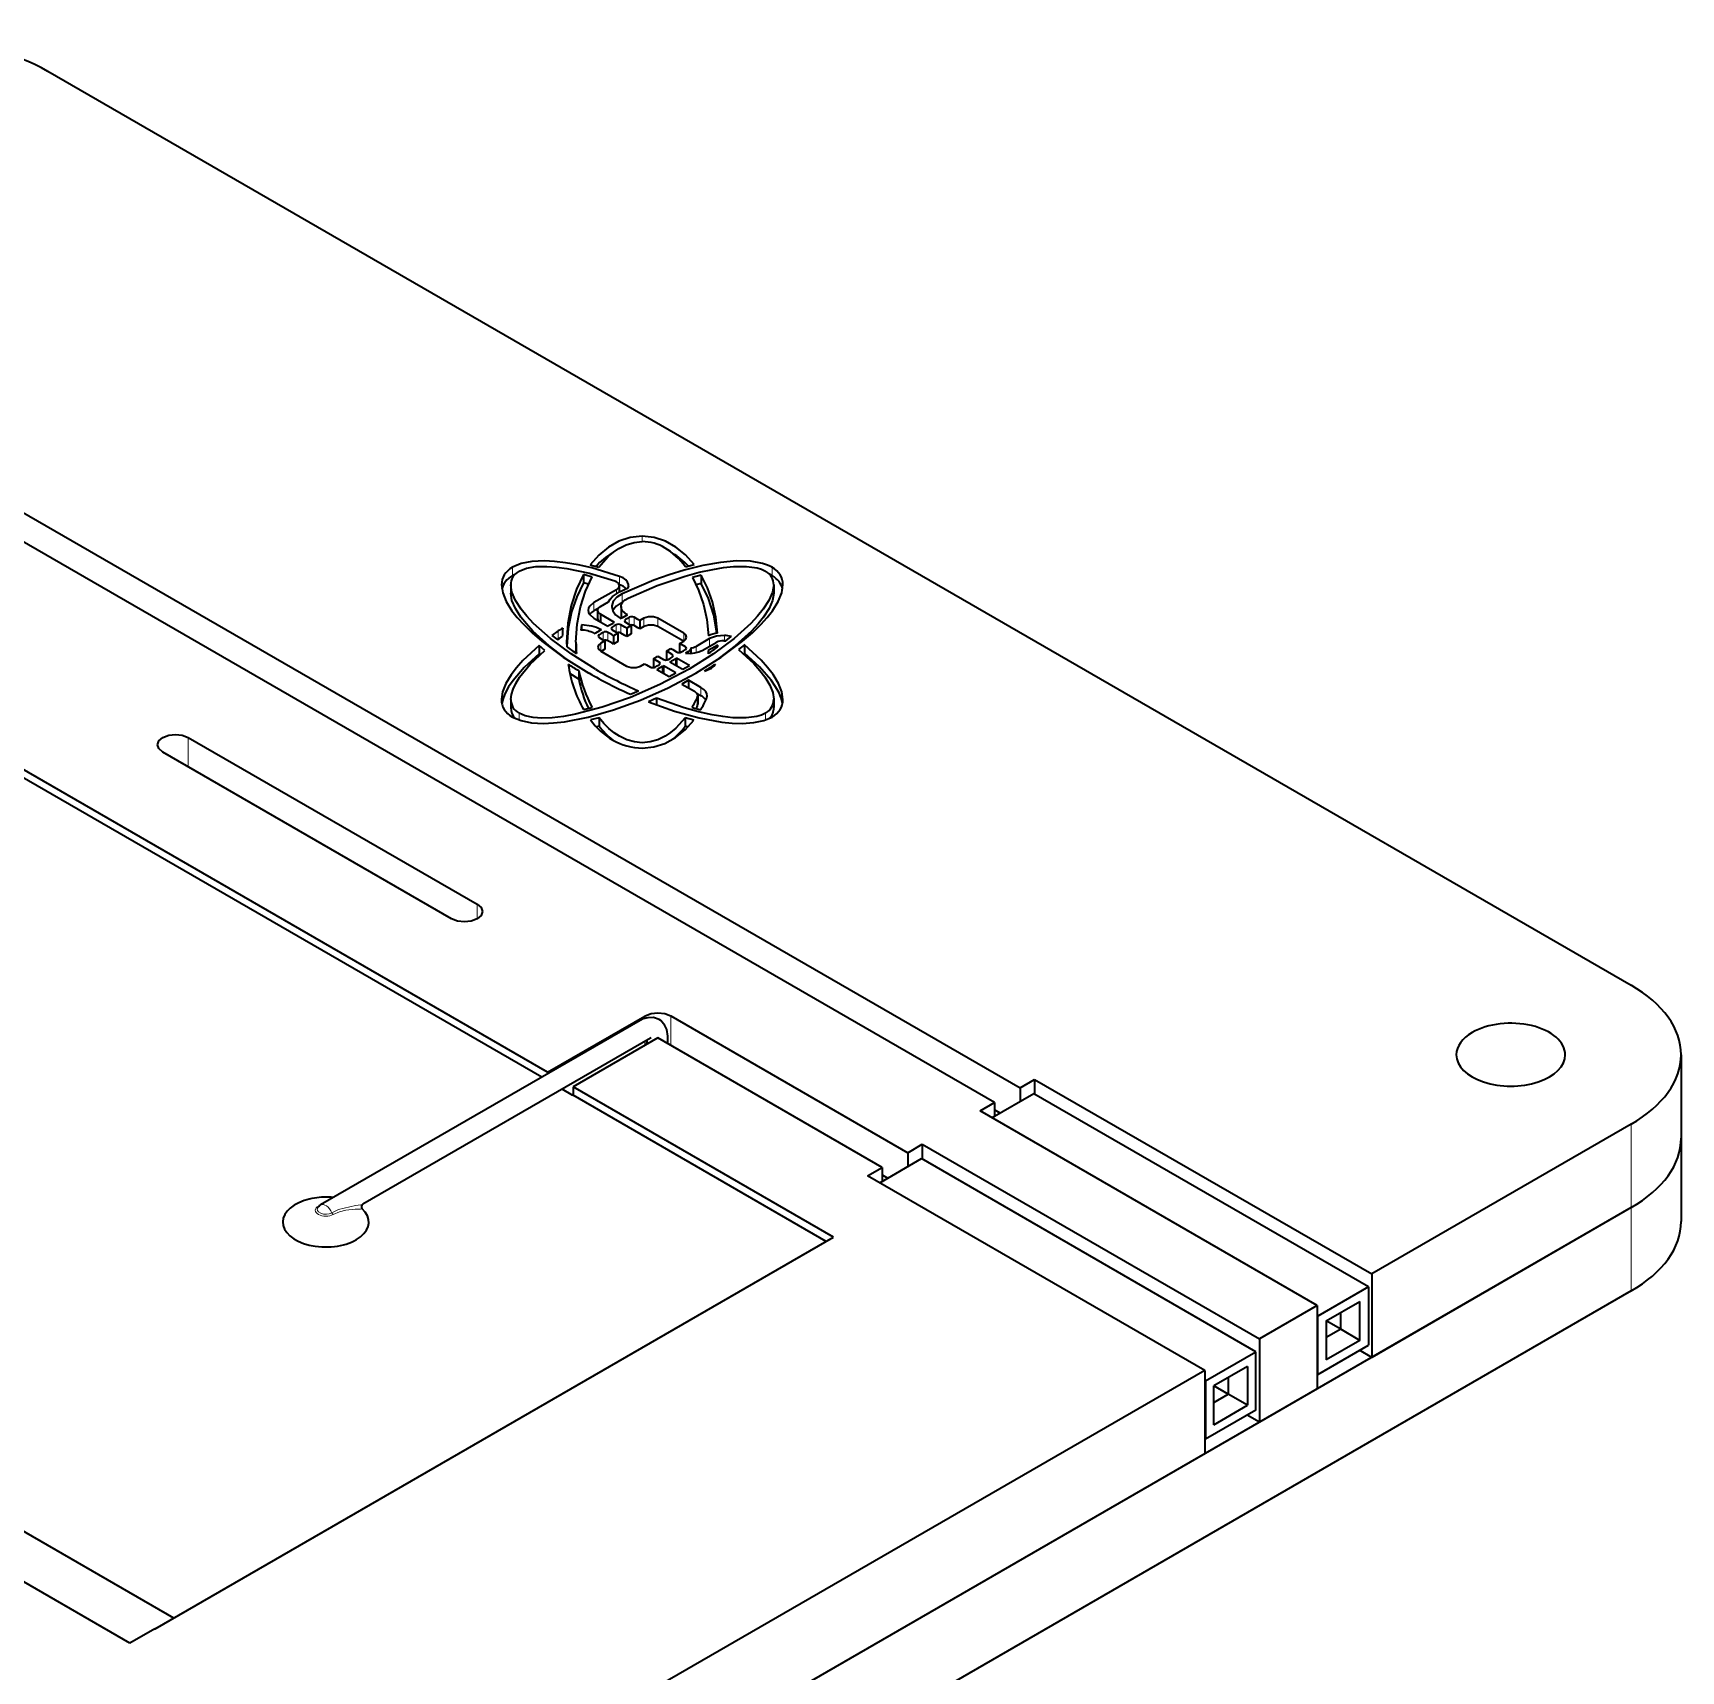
# Model space of a CAD drawing. Extents: x 490 to 886, y 288 to 581.
# Drawn here: x 718.16 to 766.56, y 532.86 to 580.98 of the extents above; entities that cross this region are included whole.
import ezdxf

# ---------------------------------------------------------------- set-up
doc = ezdxf.new("R2010")
doc.units = 0

msp = doc.modelspace()

# ---------------------------------------------------------------- linework, layer by layer
at = {"color": 7, "lineweight": 35}
for p, q in [((718.598, 579.85), (765.098, 553.003)), ((717.534, 567.089), (747.15, 549.99)), ((733.275, 550.447), (705.775, 566.324)), ((746.402, 549.558), (716.785, 566.657)), ((733.105, 550.3), (705.775, 566.079)), ((722.298, 534.415), (686.614, 555.017)), ((721.005, 533.674), (685.109, 554.399)), ((765.098, 546.471), (725.231, 523.454)), ((721.747, 534.097), (741.67, 545.6)), ((765.098, 544.022), (725.231, 521.005)), ((752.573, 541.69), (725.231, 525.904)), ((752.573, 539.24), (725.231, 523.454))]:
    msp.add_line(p, q, dxfattribs=at)
at = {"color": 7, "lineweight": 13, "ltscale": 0.003967}
msp.add_line((736.053, 566.193), (736.053, 566.034), dxfattribs=at)
at = {"color": 7, "lineweight": 35, "ltscale": 0.006558}
for p, q in [((734.523, 565.353), (734.777, 565.288)), ((737.327, 565.292), (737.581, 565.358))]:
    msp.add_line(p, q, dxfattribs=at)
at = {"color": 7, "lineweight": 13, "ltscale": 0.006123}
for p, q in [((732.243, 565.282), (732.243, 565.037)), ((735.386, 565.014), (735.386, 564.769)), ((739.865, 565.282), (739.865, 565.037)), ((735.465, 564.501), (735.465, 564.256)), ((734.635, 564.246), (734.635, 564.001)), ((733.589, 563.417), (733.589, 563.172)), ((735.429, 563.59), (735.429, 563.346)), ((735.815, 563.813), (735.815, 563.568)), ((736.105, 563.785), (736.105, 563.54)), ((737.779, 561.752), (737.779, 561.507)), ((737.671, 561.457), (737.671, 561.212))]:
    msp.add_line(p, q, dxfattribs=at)
at = {"color": 7, "lineweight": 35, "ltscale": 0.001982}
msp.add_line((732.313, 565.073), (732.243, 565.037), dxfattribs=at)
at = {"color": 7, "lineweight": 35, "ltscale": 0.006123}
for p, q in [((734.33, 565.065), (734.33, 564.82)), ((737.786, 565.049), (737.786, 564.804)), ((732.193, 564.763), (732.193, 564.518)), ((734.744, 564.017), (734.744, 563.772)), ((735.432, 564.126), (735.432, 563.881)), ((735.599, 563.493), (735.599, 563.248)), ((735.985, 563.715), (735.985, 563.471)), ((733.022, 562.981), (733.022, 562.736)), ((734.108, 563.081), (734.108, 562.836)), ((734.955, 563.121), (734.955, 562.876)), ((735.341, 563.344), (735.341, 563.099)), ((737.152, 563.041), (737.152, 562.797)), ((739.053, 563.007), (739.053, 562.762)), ((736.766, 562.819), (736.766, 562.574)), ((734.19, 562.241), (734.19, 561.996)), ((737.682, 561.504), (737.682, 561.259)), ((739.915, 561.403), (739.915, 561.158)), ((734.784, 560.862), (734.784, 560.617))]:
    msp.add_line(p, q, dxfattribs=at)
at = {"color": 7, "lineweight": 35, "ltscale": 0.00665}
msp.add_line((737.786, 565.049), (737.528, 564.983), dxfattribs=at)
at = {"color": 7, "lineweight": 35, "ltscale": 0.001986}
msp.add_line((739.865, 565.037), (739.794, 565.074), dxfattribs=at)
at = {"color": 7, "lineweight": 35, "ltscale": 0.00375}
msp.add_line((734.475, 564.783), (734.33, 564.82), dxfattribs=at)
at = {"color": 7, "lineweight": 35, "ltscale": 0.019004}
msp.add_line((735.295, 564.623), (734.635, 564.246), dxfattribs=at)
at = {"color": 7, "lineweight": 13, "ltscale": 0.002762}
msp.add_line((735.295, 564.623), (735.295, 564.512), dxfattribs=at)
at = {"color": 7, "lineweight": 35, "ltscale": 0.000325713}
msp.add_line((735.386, 564.769), (735.373, 564.773), dxfattribs=at)
at = {"color": 7, "lineweight": 35, "ltscale": 0.000507882}
msp.add_line((735.377, 564.759), (735.38, 564.739), dxfattribs=at)
at = {"color": 7, "lineweight": 35, "ltscale": 0.004532}
msp.add_line((735.38, 564.739), (735.38, 564.558), dxfattribs=at)
at = {"color": 7, "lineweight": 35, "ltscale": 0.007152}
msp.add_line((735.383, 564.559), (735.644, 564.677), dxfattribs=at)
at = {"color": 7, "lineweight": 35, "ltscale": 0.000949554}
msp.add_line((735.654, 564.74), (735.65, 564.778), dxfattribs=at)
at = {"color": 7, "lineweight": 13, "ltscale": 0.0019}
msp.add_line((735.65, 564.778), (735.65, 564.702), dxfattribs=at)
at = {"color": 7, "lineweight": 35, "ltscale": 0.003779}
msp.add_line((737.786, 564.804), (737.639, 564.768), dxfattribs=at)
at = {"color": 7, "lineweight": 35, "ltscale": 0.006125}
for p, q in [((739.914, 564.763), (739.914, 564.518)), ((735.727, 563.567), (735.727, 563.322)), ((735.213, 563.27), (735.213, 563.025)), ((736.38, 562.596), (736.38, 562.351)), ((732.195, 561.401), (732.195, 561.156)), ((737.319, 560.858), (737.319, 560.613)), ((734.023, 550.015), (734.023, 549.77))]:
    msp.add_line(p, q, dxfattribs=at)
at = {"color": 7, "lineweight": 35, "ltscale": 0.003639}
msp.add_line((734.761, 564.073), (734.635, 564.001), dxfattribs=at)
at = {"color": 7, "lineweight": 35, "ltscale": 0.011932}
for p, q in [((735.24, 563.663), (734.827, 563.902)), ((734.633, 563.789), (735.046, 563.551))]:
    msp.add_line(p, q, dxfattribs=at)
at = {"color": 7, "lineweight": 35, "ltscale": 0.005612}
for p, q in [((734.827, 563.902), (734.827, 563.677)), ((736.675, 562.389), (736.675, 562.164)), ((737.416, 561.961), (737.416, 561.737))]:
    msp.add_line(p, q, dxfattribs=at)
at = {"color": 7, "lineweight": 35, "ltscale": 0.006676}
msp.add_line((734.828, 564.133), (735.06, 564.266), dxfattribs=at)
at = {"color": 7, "lineweight": 35, "ltscale": 0.000610969}
msp.add_line((735.158, 564.151), (735.157, 564.126), dxfattribs=at)
at = {"color": 7, "lineweight": 13, "ltscale": 0.001218}
msp.add_line((735.158, 564.151), (735.158, 564.102), dxfattribs=at)
at = {"color": 7, "lineweight": 35, "ltscale": 0.000418492}
msp.add_line((735.432, 564.126), (735.433, 564.143), dxfattribs=at)
at = {"color": 7, "lineweight": 35, "ltscale": 0.000567932}
msp.add_line((735.486, 564.266), (735.465, 564.256), dxfattribs=at)
at = {"color": 7, "lineweight": 35, "ltscale": 0.000604319}
msp.add_line((735.618, 563.883), (735.597, 563.896), dxfattribs=at)
at = {"color": 7, "lineweight": 13, "ltscale": 0.000523376}
msp.add_line((735.597, 563.896), (735.597, 563.875), dxfattribs=at)
at = {"color": 7, "lineweight": 35, "ltscale": 0.005772}
msp.add_line((733.589, 563.417), (733.402, 563.281), dxfattribs=at)
at = {"color": 7, "lineweight": 35, "ltscale": 0.003983}
msp.add_line((734.269, 563.594), (734.253, 563.436), dxfattribs=at)
at = {"color": 7, "lineweight": 35, "ltscale": 0.00397}
msp.add_line((734.269, 563.594), (734.269, 563.435), dxfattribs=at)
at = {"color": 7, "lineweight": 35, "ltscale": 0.003341}
for p, q in [((734.694, 563.354), (734.81, 563.421)), ((735.08, 563.577), (735.196, 563.643)), ((736.641, 562.363), (736.526, 562.296))]:
    msp.add_line(p, q, dxfattribs=at)
at = {"color": 7, "lineweight": 35, "ltscale": 0.000639904}
for p, q in [((734.854, 563.44), (734.832, 563.453)), ((734.638, 563.341), (734.66, 563.328))]:
    msp.add_line(p, q, dxfattribs=at)
at = {"color": 7, "lineweight": 13, "ltscale": 0.000532532}
msp.add_line((734.832, 563.453), (734.832, 563.432), dxfattribs=at)
at = {"color": 7, "lineweight": 35, "ltscale": 0.001671}
for p, q in [((735.23, 563.557), (735.172, 563.524)), ((735.288, 563.59), (735.23, 563.557)), ((735.616, 563.78), (735.558, 563.746)), ((734.902, 563.368), (734.844, 563.334))]:
    msp.add_line(p, q, dxfattribs=at)
at = {"color": 7, "lineweight": 13, "ltscale": 0.002043}
for p, q in [((735.172, 563.524), (735.172, 563.442)), ((736.55, 562.498), (736.55, 562.416))]:
    msp.add_line(p, q, dxfattribs=at)
at = {"color": 7, "lineweight": 35, "ltscale": 0.003298}
for p, q in [((735.172, 563.442), (735.286, 563.376)), ((735.157, 563.302), (735.043, 563.368)), ((735.157, 563.057), (735.043, 563.123)), ((737.322, 562.944), (737.207, 563.01)), ((736.936, 562.721), (736.821, 562.787)), ((736.178, 562.415), (736.292, 562.349))]:
    msp.add_line(p, q, dxfattribs=at)
at = {"color": 7, "lineweight": 13, "ltscale": 0.005385}
for p, q in [((735.288, 563.59), (735.288, 563.375)), ((735.674, 563.813), (735.674, 563.598))]:
    msp.add_line(p, q, dxfattribs=at)
at = {"color": 7, "lineweight": 35, "ltscale": 0.000712394}
msp.add_line((735.403, 563.783), (735.428, 563.769), dxfattribs=at)
at = {"color": 7, "lineweight": 35, "ltscale": 0.003296}
for p, q in [((735.543, 563.525), (735.429, 563.59)), ((735.929, 563.747), (735.815, 563.813)), ((734.786, 563.219), (734.9, 563.153)), ((735.543, 563.28), (735.429, 563.346))]:
    msp.add_line(p, q, dxfattribs=at)
at = {"color": 7, "lineweight": 35, "ltscale": 0.003342}
for p, q in [((735.466, 563.799), (735.582, 563.866)), ((737.027, 562.586), (736.912, 562.519))]:
    msp.add_line(p, q, dxfattribs=at)
at = {"color": 7, "lineweight": 35, "ltscale": 0.001595}
for p, q in [((735.599, 563.493), (735.543, 563.525)), ((735.672, 563.599), (735.727, 563.567)), ((735.985, 563.715), (735.929, 563.747)), ((734.9, 563.153), (734.955, 563.121)), ((735.213, 563.025), (735.157, 563.057)), ((735.286, 563.376), (735.341, 563.344)), ((735.599, 563.248), (735.543, 563.28)), ((736.435, 562.564), (736.38, 562.596)), ((736.509, 562.67), (736.564, 562.638)), ((736.895, 562.893), (736.95, 562.861))]:
    msp.add_line(p, q, dxfattribs=at)
at = {"color": 7, "lineweight": 13, "ltscale": 0.002045}
for p, q in [((735.558, 563.746), (735.558, 563.665)), ((734.786, 563.301), (734.786, 563.219))]:
    msp.add_line(p, q, dxfattribs=at)
at = {"color": 7, "lineweight": 35, "ltscale": 0.003297}
for p, q in [((735.558, 563.665), (735.672, 563.599)), ((735.929, 563.502), (735.815, 563.568))]:
    msp.add_line(p, q, dxfattribs=at)
at = {"color": 7, "lineweight": 35, "ltscale": 0.00101}
msp.add_line((735.582, 563.866), (735.618, 563.883), dxfattribs=at)
at = {"color": 7, "lineweight": 35, "ltscale": 0.003713}
for p, q in [((735.727, 563.567), (735.599, 563.493)), ((735.341, 563.099), (735.213, 563.025)), ((736.766, 562.819), (736.895, 562.893))]:
    msp.add_line(p, q, dxfattribs=at)
at = {"color": 7, "lineweight": 35, "ltscale": 0.00167}
for p, q in [((735.674, 563.813), (735.616, 563.78)), ((734.844, 563.334), (734.786, 563.301)), ((736.82, 562.572), (736.878, 562.606)), ((736.878, 562.606), (736.936, 562.639))]:
    msp.add_line(p, q, dxfattribs=at)
at = {"color": 7, "lineweight": 35, "ltscale": 0.001594}
for p, q in [((735.985, 563.471), (735.929, 563.502)), ((735.213, 563.27), (735.157, 563.302))]:
    msp.add_line(p, q, dxfattribs=at)
at = {"color": 7, "lineweight": 35, "ltscale": 0.003469}
for p, q in [((736.105, 563.785), (735.985, 563.715)), ((736.105, 563.54), (735.985, 563.471)), ((737.152, 563.041), (737.272, 563.111))]:
    msp.add_line(p, q, dxfattribs=at)
at = {"color": 7, "lineweight": 35, "ltscale": 0.021892}
for p, q in [((737.272, 563.347), (736.514, 563.785)), ((734.835, 562.816), (735.594, 562.378))]:
    msp.add_line(p, q, dxfattribs=at)
at = {"color": 7, "lineweight": 13, "ltscale": 0.006125}
for p, q in [((736.514, 563.785), (736.514, 563.54)), ((735.043, 563.368), (735.043, 563.123))]:
    msp.add_line(p, q, dxfattribs=at)
at = {"color": 7, "lineweight": 35, "ltscale": 0.021671}
msp.add_line((737.265, 563.106), (736.514, 563.54), dxfattribs=at)
at = {"color": 7, "lineweight": 35, "ltscale": 0.005501}
msp.add_line((733.192, 562.841), (733.022, 562.981), dxfattribs=at)
at = {"color": 7, "lineweight": 35, "ltscale": 0.00538}
msp.add_line((733.402, 563.281), (733.57, 563.146), dxfattribs=at)
at = {"color": 7, "lineweight": 35, "ltscale": 0.000859938}
msp.add_line((733.589, 563.172), (733.561, 563.152), dxfattribs=at)
at = {"color": 7, "lineweight": 35, "ltscale": 0.00424}
msp.add_line((733.57, 563.146), (733.706, 563.246), dxfattribs=at)
at = {"color": 7, "lineweight": 35, "ltscale": 0.003417}
msp.add_line((733.833, 563.081), (733.835, 562.945), dxfattribs=at)
at = {"color": 7, "lineweight": 35, "ltscale": 0.003471}
for p, q in [((734.955, 563.121), (734.835, 563.052)), ((736.003, 562.378), (736.123, 562.447))]:
    msp.add_line(p, q, dxfattribs=at)
at = {"color": 7, "lineweight": 13, "ltscale": 0.005902}
msp.add_line((734.835, 563.052), (734.835, 562.816), dxfattribs=at)
at = {"color": 7, "lineweight": 13, "ltscale": 0.005386}
msp.add_line((734.902, 563.368), (734.902, 563.152), dxfattribs=at)
at = {"color": 7, "lineweight": 35, "ltscale": 0.003712}
for p, q in [((735.341, 563.344), (735.213, 563.27)), ((735.727, 563.322), (735.599, 563.248)), ((736.38, 562.596), (736.509, 562.67))]:
    msp.add_line(p, q, dxfattribs=at)
at = {"color": 7, "lineweight": 35, "ltscale": 0.001596}
for p, q in [((737.207, 563.01), (737.152, 563.041)), ((736.123, 562.447), (736.178, 562.415)), ((736.821, 562.787), (736.766, 562.819))]:
    msp.add_line(p, q, dxfattribs=at)
at = {"color": 7, "lineweight": 13, "ltscale": 0.005904}
msp.add_line((737.272, 563.347), (737.272, 563.111), dxfattribs=at)
at = {"color": 7, "lineweight": 13, "ltscale": 0.002042}
for p, q in [((737.322, 562.944), (737.322, 562.862)), ((736.936, 562.721), (736.936, 562.639))]:
    msp.add_line(p, q, dxfattribs=at)
at = {"color": 7, "lineweight": 35, "ltscale": 0.011486}
msp.add_line((738.033, 563.187), (737.635, 562.957), dxfattribs=at)
at = {"color": 7, "lineweight": 13, "ltscale": 0.004628}
msp.add_line((737.635, 562.957), (737.635, 562.772), dxfattribs=at)
at = {"color": 7, "lineweight": 35, "ltscale": 0.011488}
msp.add_line((737.829, 562.845), (738.227, 563.075), dxfattribs=at)
at = {"color": 7, "lineweight": 35, "ltscale": 0.008093}
msp.add_line((738.273, 562.995), (737.992, 562.833), dxfattribs=at)
at = {"color": 7, "lineweight": 13, "ltscale": 0.005612}
msp.add_line((738.033, 563.187), (738.033, 562.962), dxfattribs=at)
at = {"color": 7, "lineweight": 35, "ltscale": 0.001333}
msp.add_line((738.271, 562.942), (738.273, 562.995), dxfattribs=at)
at = {"color": 7, "lineweight": 35, "ltscale": 0.001404}
msp.add_line((738.448, 563.122), (738.504, 563.116), dxfattribs=at)
at = {"color": 7, "lineweight": 13, "ltscale": 0.003995}
msp.add_line((738.469, 563.28), (738.469, 563.12), dxfattribs=at)
at = {"color": 7, "lineweight": 35, "ltscale": 0.005314}
msp.add_line((738.504, 563.116), (738.67, 563.248), dxfattribs=at)
at = {"color": 7, "lineweight": 35, "ltscale": 0.005465}
msp.add_line((739.053, 563.007), (738.883, 562.869), dxfattribs=at)
at = {"color": 7, "lineweight": 35, "ltscale": 0.000106287}
msp.add_line((739.053, 563.007), (739.049, 563.01), dxfattribs=at)
at = {"color": 7, "lineweight": 35, "ltscale": 0.000122499}
for p, q in [((739.049, 563.01), (739.053, 563.007)), ((739.049, 562.765), (739.053, 562.762))]:
    msp.add_line(p, q, dxfattribs=at)
at = {"color": 7, "lineweight": 35, "ltscale": 0.000867635}
msp.add_line((733.048, 562.713), (733.022, 562.736), dxfattribs=at)
at = {"color": 7, "lineweight": 35, "ltscale": 0.002106}
msp.add_line((734.109, 562.752), (734.108, 562.836), dxfattribs=at)
at = {"color": 7, "lineweight": 35, "ltscale": 0.003249}
msp.add_line((734.955, 562.876), (734.843, 562.811), dxfattribs=at)
at = {"color": 7, "lineweight": 35, "ltscale": 0.0033}
for p, q in [((736.55, 562.498), (736.435, 562.564)), ((736.564, 562.638), (736.678, 562.572)), ((736.95, 562.861), (737.064, 562.795))]:
    msp.add_line(p, q, dxfattribs=at)
at = {"color": 7, "lineweight": 35, "ltscale": 0.000676047}
msp.add_line((736.789, 562.56), (736.766, 562.574), dxfattribs=at)
at = {"color": 7, "lineweight": 35, "ltscale": 0.009782}
for p, q in [((736.867, 562.5), (737.206, 562.304)), ((737.4, 562.416), (737.061, 562.612))]:
    msp.add_line(p, q, dxfattribs=at)
at = {"color": 7, "lineweight": 13, "ltscale": 0.001132}
msp.add_line((736.912, 562.519), (736.912, 562.474), dxfattribs=at)
at = {"color": 7, "lineweight": 13, "ltscale": 0.004474}
msp.add_line((737.027, 562.586), (737.027, 562.407), dxfattribs=at)
at = {"color": 7, "lineweight": 35, "ltscale": 0.005611}
msp.add_line((737.061, 562.612), (737.061, 562.387), dxfattribs=at)
at = {"color": 7, "lineweight": 35, "ltscale": 0.000676809}
msp.add_line((737.175, 562.783), (737.152, 562.797), dxfattribs=at)
at = {"color": 7, "lineweight": 35, "ltscale": 0.001672}
for p, q in [((737.206, 562.795), (737.264, 562.828)), ((736.492, 562.383), (736.55, 562.416))]:
    msp.add_line(p, q, dxfattribs=at)
at = {"color": 7, "lineweight": 35, "ltscale": 0.001669}
for p, q in [((737.264, 562.828), (737.321, 562.862)), ((736.434, 562.349), (736.492, 562.383))]:
    msp.add_line(p, q, dxfattribs=at)
at = {"color": 7, "lineweight": 35, "ltscale": 0.002579}
msp.add_line((737.413, 562.809), (737.324, 562.757), dxfattribs=at)
at = {"color": 7, "lineweight": 13, "ltscale": 0.001442}
msp.add_line((737.413, 562.809), (737.413, 562.751), dxfattribs=at)
at = {"color": 7, "lineweight": 35, "ltscale": 0.000226021}
msp.add_line((737.479, 562.912), (737.481, 562.903), dxfattribs=at)
at = {"color": 7, "lineweight": 35, "ltscale": 0.003775}
msp.add_line((737.481, 562.903), (737.481, 562.752), dxfattribs=at)
at = {"color": 7, "lineweight": 35, "ltscale": 0.002253}
msp.add_line((737.992, 562.833), (737.986, 562.743), dxfattribs=at)
at = {"color": 7, "lineweight": 35, "ltscale": 0.002139}
msp.add_line((737.992, 562.833), (737.992, 562.747), dxfattribs=at)
at = {"color": 7, "lineweight": 35, "ltscale": 0.000784605}
msp.add_line((739.053, 562.762), (739.029, 562.742), dxfattribs=at)
at = {"color": 7, "lineweight": 35, "ltscale": 0.007605}
msp.add_line((734.19, 561.996), (733.931, 562.156), dxfattribs=at)
at = {"color": 7, "lineweight": 35, "ltscale": 0.000674725}
msp.add_line((736.404, 562.337), (736.38, 562.351), dxfattribs=at)
at = {"color": 7, "lineweight": 35, "ltscale": 0.010401}
msp.add_line((736.481, 562.277), (736.841, 562.069), dxfattribs=at)
at = {"color": 7, "lineweight": 13, "ltscale": 0.001134}
msp.add_line((736.526, 562.296), (736.526, 562.251), dxfattribs=at)
at = {"color": 7, "lineweight": 13, "ltscale": 0.004477}
msp.add_line((736.641, 562.363), (736.641, 562.184), dxfattribs=at)
at = {"color": 7, "lineweight": 35, "ltscale": 0.01065}
msp.add_line((737.044, 562.176), (736.675, 562.389), dxfattribs=at)
at = {"color": 7, "lineweight": 35, "ltscale": 0.00574}
msp.add_line((736.841, 562.069), (737.044, 562.176), dxfattribs=at)
at = {"color": 7, "lineweight": 35, "ltscale": 0.001015}
for p, q in [((737.206, 562.304), (737.242, 562.286)), ((737.437, 562.398), (737.4, 562.416))]:
    msp.add_line(p, q, dxfattribs=at)
at = {"color": 7, "lineweight": 35, "ltscale": 0.005689}
msp.add_line((737.416, 561.961), (737.217, 561.852), dxfattribs=at)
at = {"color": 7, "lineweight": 35, "ltscale": 0.005613}
msp.add_line((737.242, 562.286), (737.437, 562.398), dxfattribs=at)
at = {"color": 7, "lineweight": 13, "ltscale": 0.000994873}
msp.add_line((737.4, 562.416), (737.4, 562.376), dxfattribs=at)
at = {"color": 7, "lineweight": 35, "ltscale": 0.010458}
msp.add_line((737.779, 561.752), (737.416, 561.961), dxfattribs=at)
at = {"color": 7, "lineweight": 35, "ltscale": 0.006407}
msp.add_line((735.708, 561.55), (735.945, 561.648), dxfattribs=at)
at = {"color": 7, "lineweight": 35, "ltscale": 0.01061}
msp.add_line((737.217, 561.852), (737.584, 561.64), dxfattribs=at)
at = {"color": 7, "lineweight": 35, "ltscale": 0.003545}
msp.add_line((737.779, 561.507), (737.656, 561.578), dxfattribs=at)
at = {"color": 7, "lineweight": 13, "ltscale": 0.004982}
for p, q in [((732.437, 560.993), (732.437, 560.794)), ((739.67, 560.993), (739.67, 560.794))]:
    msp.add_line(p, q, dxfattribs=at)
at = {"color": 7, "lineweight": 35, "ltscale": 0.006511}
msp.add_line((734.333, 561.099), (734.585, 561.165), dxfattribs=at)
at = {"color": 7, "lineweight": 35, "ltscale": 0.00641}
msp.add_line((736.469, 561.432), (736.234, 561.328), dxfattribs=at)
at = {"color": 7, "lineweight": 35, "ltscale": 0.004843}
msp.add_line((736.469, 561.432), (736.469, 561.238), dxfattribs=at)
at = {"color": 7, "lineweight": 35, "ltscale": 0.006506}
msp.add_line((737.522, 561.164), (737.774, 561.098), dxfattribs=at)
at = {"color": 7, "lineweight": 35, "ltscale": 0.002157}
msp.add_line((737.671, 561.212), (737.635, 561.134), dxfattribs=at)
at = {"color": 7, "lineweight": 35, "ltscale": 0.006468}
msp.add_line((734.784, 560.862), (734.534, 560.796), dxfattribs=at)
at = {"color": 7, "lineweight": 35, "ltscale": 0.002087}
msp.add_line((734.784, 560.617), (734.703, 560.595), dxfattribs=at)
at = {"color": 7, "lineweight": 35, "ltscale": 0.00646}
msp.add_line((737.568, 560.791), (737.319, 560.858), dxfattribs=at)
at = {"color": 7, "lineweight": 35, "ltscale": 0.002047}
msp.add_line((737.398, 560.591), (737.319, 560.613), dxfattribs=at)
at = {"color": 7, "lineweight": 35, "ltscale": 0.244947}
for p, q in [((722.719, 560.284), (731.205, 555.385)), ((730.456, 554.953), (721.971, 559.852))]:
    msp.add_line(p, q, dxfattribs=at)
at = {"color": 7, "lineweight": 13, "ltscale": 0.021603}
for p, q in [((722.719, 560.284), (722.719, 559.42)), ((736.89, 552.102), (736.89, 551.238))]:
    msp.add_line(p, q, dxfattribs=at)
at = {"color": 7, "lineweight": 13, "ltscale": 0.010802}
msp.add_line((731.205, 555.385), (731.205, 554.953), dxfattribs=at)
at = {"color": 7, "lineweight": 35, "ltscale": 0.271029}
msp.add_line((735.997, 551.97), (726.609, 546.549), dxfattribs=at)
at = {"color": 7, "lineweight": 35, "ltscale": 0.082469}
msp.add_line((733.275, 550.447), (736.131, 552.097), dxfattribs=at)
at = {"color": 7, "lineweight": 35, "ltscale": 0.000251525}
msp.add_line((736.131, 552.097), (736.14, 552.102), dxfattribs=at)
at = {"color": 7, "lineweight": 13, "ltscale": 0.001691}
msp.add_line((736.131, 552.097), (736.131, 552.029), dxfattribs=at)
at = {"color": 7, "lineweight": 13, "ltscale": 0.001773}
msp.add_line((736.14, 552.102), (736.14, 552.031), dxfattribs=at)
at = {"color": 7, "lineweight": 35, "ltscale": 0.200897}
msp.add_line((736.89, 552.102), (743.849, 548.084), dxfattribs=at)
at = {"color": 7, "lineweight": 35, "ltscale": 0.243996}
msp.add_line((736.297, 551.45), (727.845, 546.57), dxfattribs=at)
at = {"color": 7, "lineweight": 35, "ltscale": 0.071961}
msp.add_line((736.516, 551.454), (734.023, 550.015), dxfattribs=at)
at = {"color": 7, "lineweight": 13, "ltscale": 0.003044}
for p, q in [((736.131, 551.354), (736.131, 551.232)), ((736.14, 551.359), (736.14, 551.237))]:
    msp.add_line(p, q, dxfattribs=at)
at = {"color": 7, "lineweight": 35, "ltscale": 0.003044}
msp.add_line((736.201, 551.273), (736.201, 551.394), dxfattribs=at)
at = {"color": 7, "lineweight": 35, "ltscale": 0.000529031}
msp.add_line((736.316, 551.459), (736.297, 551.45), dxfattribs=at)
at = {"color": 7, "lineweight": 35, "ltscale": 0.190095}
msp.add_line((743.101, 547.652), (736.516, 551.454), dxfattribs=at)
at = {"color": 7, "lineweight": 35, "ltscale": 0.005396}
msp.add_line((736.801, 551.29), (736.801, 551.506), dxfattribs=at)
at = {"color": 7, "lineweight": 35, "ltscale": 0.061237}
for p, q in [((766.562, 550.962), (766.562, 548.512)), ((766.562, 548.512), (766.562, 546.063)), ((757.478, 544.522), (757.478, 542.072)), ((755.874, 543.596), (755.874, 541.146))]:
    msp.add_line(p, q, dxfattribs=at)
at = {"color": 7, "lineweight": 35, "ltscale": 0.001237}
msp.add_line((733.275, 550.447), (733.275, 550.398), dxfattribs=at)
at = {"color": 7, "lineweight": 35, "ltscale": 0.009168}
msp.add_line((734.02, 549.768), (733.702, 549.952), dxfattribs=at)
at = {"color": 7, "lineweight": 35, "ltscale": 0.220766}
msp.add_line((741.67, 545.6), (734.023, 550.015), dxfattribs=at)
at = {"color": 7, "lineweight": 35, "ltscale": 0.012355}
msp.add_line((747.15, 549.99), (747.578, 550.237), dxfattribs=at)
at = {"color": 7, "lineweight": 35, "ltscale": 0.010211}
for p, q in [((747.15, 549.99), (747.15, 549.582)), ((746.402, 549.558), (746.402, 549.15)), ((743.849, 548.084), (743.849, 547.676)), ((743.101, 547.652), (743.101, 547.244))]:
    msp.add_line(p, q, dxfattribs=at)
at = {"color": 7, "lineweight": 35, "ltscale": 0.010902}
for p, q in [((747.578, 550.237), (747.578, 549.801)), ((744.277, 548.331), (744.277, 547.895))]:
    msp.add_line(p, q, dxfattribs=at)
at = {"color": 7, "lineweight": 35, "ltscale": 0.285779}
msp.add_line((747.578, 550.237), (757.478, 544.522), dxfattribs=at)
at = {"color": 7, "lineweight": 35, "ltscale": 8.40342e-05}
msp.add_line((734.02, 549.768), (734.023, 549.77), dxfattribs=at)
at = {"color": 7, "lineweight": 35, "ltscale": 0.214641}
msp.add_line((741.458, 545.477), (734.023, 549.77), dxfattribs=at)
at = {"color": 7, "lineweight": 35, "ltscale": 0.012342}
msp.add_line((745.974, 549.311), (746.402, 549.558), dxfattribs=at)
at = {"color": 7, "lineweight": 35, "ltscale": 0.035399}
msp.add_line((747.554, 549.815), (746.328, 549.107), dxfattribs=at)
at = {"color": 7, "lineweight": 35, "ltscale": 0.283633}
msp.add_line((757.38, 544.143), (747.554, 549.815), dxfattribs=at)
at = {"color": 7, "lineweight": 35, "ltscale": 0.285777}
for p, q in [((755.874, 543.596), (745.974, 549.311)), ((752.573, 541.69), (742.673, 547.405))]:
    msp.add_line(p, q, dxfattribs=at)
at = {"color": 7, "lineweight": 35, "ltscale": 0.004837}
msp.add_line((746.57, 549.247), (746.402, 549.343), dxfattribs=at)
at = {"color": 7, "lineweight": 35, "ltscale": 0.219949}
msp.add_line((765.098, 548.921), (757.478, 544.522), dxfattribs=at)
at = {"color": 7, "lineweight": 13, "ltscale": 0.061238}
msp.add_line((765.098, 546.471), (765.098, 548.921), dxfattribs=at)
at = {"color": 7, "lineweight": 35, "ltscale": 0.012349}
msp.add_line((743.849, 548.084), (744.277, 548.331), dxfattribs=at)
at = {"color": 7, "lineweight": 35, "ltscale": 0.285778}
msp.add_line((744.277, 548.331), (754.177, 542.616), dxfattribs=at)
at = {"color": 7, "lineweight": 35, "ltscale": 0.012348}
msp.add_line((742.673, 547.405), (743.101, 547.652), dxfattribs=at)
at = {"color": 7, "lineweight": 35, "ltscale": 0.035397}
msp.add_line((743.027, 547.201), (744.253, 547.909), dxfattribs=at)
at = {"color": 7, "lineweight": 35, "ltscale": 0.004826}
msp.add_line((743.101, 547.437), (743.268, 547.34), dxfattribs=at)
at = {"color": 7, "lineweight": 35, "ltscale": 0.283634}
msp.add_line((754.078, 542.237), (744.253, 547.909), dxfattribs=at)
at = {"color": 7, "lineweight": 13, "ltscale": 0.00335}
msp.add_line((726.658, 546.583), (726.541, 546.518), dxfattribs=at)
at = {"color": 7, "lineweight": 13, "ltscale": 0.001904}
msp.add_line((726.726, 546.618), (726.658, 546.583), dxfattribs=at)
at = {"color": 7, "lineweight": 35, "ltscale": 0.219948}
msp.add_line((765.098, 546.471), (757.478, 542.072), dxfattribs=at)
at = {"color": 7, "lineweight": 13, "ltscale": 0.061237}
msp.add_line((765.098, 546.471), (765.098, 544.022), dxfattribs=at)
at = {"color": 7, "lineweight": 35, "ltscale": 0.042866}
for p, q in [((757.38, 544.143), (755.895, 543.285)), ((755.895, 541.571), (757.38, 542.428))]:
    msp.add_line(p, q, dxfattribs=at)
at = {"color": 7, "lineweight": 35, "ltscale": 0.042867}
for p, q in [((757.38, 544.143), (757.38, 542.428)), ((755.895, 541.571), (755.895, 543.285)), ((752.593, 541.379), (754.078, 542.237)), ((754.078, 540.522), (754.078, 542.237)), ((752.593, 541.379), (752.593, 539.664)), ((754.078, 540.522), (752.593, 539.664))]:
    msp.add_line(p, q, dxfattribs=at)
at = {"color": 7, "lineweight": 35, "ltscale": 0.049001}
for p, q in [((755.874, 543.596), (754.177, 542.616)), ((755.874, 541.146), (754.177, 540.166))]:
    msp.add_line(p, q, dxfattribs=at)
at = {"color": 7, "lineweight": 35, "ltscale": 0.028578}
for p, q in [((756.142, 543.142), (757.132, 543.714)), ((757.132, 542.571), (757.132, 543.714)), ((756.142, 543.142), (756.142, 541.999)), ((757.132, 542.571), (756.142, 541.999))]:
    msp.add_line(p, q, dxfattribs=at)
at = {"color": 7, "lineweight": 35, "ltscale": 0.000598829}
for p, q in [((755.895, 543.285), (755.874, 543.297)), ((752.593, 541.379), (752.573, 541.391)), ((755.895, 541.571), (755.874, 541.583))]:
    msp.add_line(p, q, dxfattribs=at)
at = {"color": 7, "lineweight": 35, "ltscale": 0.012248}
for q in [(756.142, 543.142), (756.567, 543.387)]:
    msp.add_line((756.567, 542.897), q, dxfattribs=at)
at = {"color": 7, "lineweight": 35, "ltscale": 0.061238}
for p, q in [((754.177, 542.616), (754.177, 540.166)), ((752.573, 541.69), (752.573, 539.24))]:
    msp.add_line(p, q, dxfattribs=at)
at = {"color": 7, "lineweight": 35, "ltscale": 0.012247}
for p, q in [((756.567, 542.897), (756.142, 542.652)), ((753.265, 540.991), (752.841, 541.236)), ((753.265, 541.481), (753.265, 540.991)), ((752.841, 540.746), (753.265, 540.991))]:
    msp.add_line(p, q, dxfattribs=at)
at = {"color": 7, "lineweight": 35, "ltscale": 0.016331}
msp.add_line((757.132, 542.571), (756.567, 542.897), dxfattribs=at)
at = {"color": 7, "lineweight": 35, "ltscale": 0.010304}
msp.add_line((757.478, 542.072), (757.121, 542.279), dxfattribs=at)
at = {"color": 7, "lineweight": 35, "ltscale": 0.028577}
for p, q in [((753.831, 541.808), (752.841, 541.236)), ((753.831, 541.808), (753.831, 540.665)), ((752.841, 540.093), (752.841, 541.236)), ((752.841, 540.093), (753.831, 540.665))]:
    msp.add_line(p, q, dxfattribs=at)
at = {"color": 7, "lineweight": 35, "ltscale": 0.01633}
msp.add_line((753.831, 540.665), (753.265, 540.991), dxfattribs=at)
at = {"color": 7, "lineweight": 35, "ltscale": 0.010315}
msp.add_line((754.177, 540.166), (753.819, 540.373), dxfattribs=at)
at = {"color": 7, "lineweight": 35, "ltscale": 0.000599593}
msp.add_line((752.593, 539.664), (752.573, 539.677), dxfattribs=at)
at = {"color": 7, "lineweight": 35, "ltscale": 0.021265}
msp.add_line((721.742, 534.099), (721.005, 533.674), dxfattribs=at)
at = {"color": 7, "lineweight": 35, "ltscale": 0.000126427}
msp.add_line((721.742, 534.099), (721.747, 534.097), dxfattribs=at)
at = {"color": 7, "lineweight": 35}
for points in [[(736.053, 566.193), (735.702, 566.156), (735.37, 566.048), (735.06, 565.874), (734.776, 565.641), (734.523, 565.353)], [(734.777, 565.288), (735.054, 565.599), (735.205, 565.727), (735.363, 565.834), (735.584, 565.943), (735.815, 566.011), (736.054, 566.034)], [(737.581, 565.358), (737.327, 565.644), (737.044, 565.876), (736.735, 566.049), (736.404, 566.156), (736.053, 566.193)], [(735.386, 565.014), (734.57, 565.26), (734.172, 565.351), (733.797, 565.416), (733.478, 565.452), (733.182, 565.467), (732.812, 565.449), (732.497, 565.388), (732.243, 565.282)], [(739.865, 565.282), (739.733, 565.346), (739.582, 565.396), (739.231, 565.457), (738.818, 565.466), (738.351, 565.425), (737.837, 565.334), (737.284, 565.194), (736.849, 565.059), (736.398, 564.898), (735.465, 564.501)], [(732.437, 565.169), (732.651, 565.254), (732.925, 565.3), (733.253, 565.307), (733.531, 565.287), (733.835, 565.247), (734.505, 565.103), (735.244, 564.878)], [(734.33, 565.065), (734.121, 564.636), (733.964, 564.157), (733.867, 563.637), (733.833, 563.081)], [(734.108, 563.081), (734.141, 563.613), (734.236, 564.116), (734.387, 564.58), (734.587, 564.997)], [(735.65, 564.778), (735.622, 564.847), (735.57, 564.91), (735.49, 564.968), (735.386, 565.014)], [(735.639, 564.378), (736.494, 564.743), (737.315, 565.022), (737.73, 565.135), (738.123, 565.22), (738.442, 565.272), (738.737, 565.302), (739.114, 565.305), (739.428, 565.262), (739.559, 565.222), (739.67, 565.169)], [(737.528, 564.983), (737.71, 564.607), (737.851, 564.19), (737.948, 563.742), (737.995, 563.268)], [(738.267, 563.345), (738.214, 563.819), (738.114, 564.264), (737.97, 564.676), (737.786, 565.049)], [(731.921, 564.761), (731.956, 564.53), (732.059, 564.277), (732.228, 564.005), (732.385, 563.804), (732.572, 563.598), (732.82, 563.357), (733.105, 563.112), (733.735, 562.643), (734.483, 562.175)], [(734.678, 562.287), (733.964, 562.734), (733.356, 563.187), (732.864, 563.63), (732.664, 563.843), (732.498, 564.049), (732.331, 564.309), (732.228, 564.548), (732.193, 564.763)], [(733.912, 562.525), (733.321, 562.97), (732.843, 563.405), (732.65, 563.615), (732.489, 563.817), (732.327, 564.072), (732.227, 564.307), (732.193, 564.518)], [(734.33, 564.82), (734.131, 564.416), (733.979, 563.968), (733.879, 563.482), (733.835, 562.963)], [(735.06, 564.266), (735.109, 564.348), (735.179, 564.426), (735.383, 564.559)], [(735.465, 564.501), (735.307, 564.402), (735.202, 564.283), (735.158, 564.151)], [(735.38, 564.739), (735.358, 564.676), (735.295, 564.623)], [(735.433, 564.143), (735.448, 564.205), (735.483, 564.262), (735.549, 564.325), (735.639, 564.378)], [(739.914, 564.763), (739.879, 564.548), (739.776, 564.309), (739.609, 564.049), (739.443, 563.843), (739.244, 563.629), (738.752, 563.186), (738.143, 562.734), (737.43, 562.287)], [(737.624, 562.175), (738.372, 562.643), (739.003, 563.112), (739.287, 563.357), (739.535, 563.597), (739.723, 563.804), (739.879, 564.005), (740.048, 564.277), (740.152, 564.53), (740.187, 564.761)], [(738.246, 563.342), (738.152, 563.875), (737.997, 564.365), (737.786, 564.804)], [(739.914, 564.518), (739.88, 564.307), (739.781, 564.072), (739.619, 563.817), (739.458, 563.615), (739.264, 563.405), (738.787, 562.97), (738.196, 562.526)], [(734.635, 564.246), (734.512, 564.142), (734.48, 564.082), (734.469, 564.018)], [(734.469, 564.018), (734.48, 563.955), (734.511, 563.894), (734.633, 563.789)], [(734.744, 564.017), (734.766, 564.08), (734.828, 564.133)], [(734.827, 563.902), (734.766, 563.955), (734.744, 564.017)], [(735.157, 564.126), (735.186, 564.001), (735.269, 563.884), (735.403, 563.783)], [(735.465, 564.256), (735.29, 564.142), (735.184, 564.004)], [(735.597, 563.896), (735.475, 564.001), (735.443, 564.062), (735.432, 564.126)], [(734.832, 563.453), (734.711, 563.511), (734.573, 563.555), (734.269, 563.594)], [(736.514, 563.785), (736.383, 563.828), (736.236, 563.828), (736.105, 563.785)], [(736.514, 563.54), (736.383, 563.583), (736.236, 563.583), (736.105, 563.54)], [(733.022, 562.981), (732.546, 562.538), (732.357, 562.326), (732.201, 562.122), (732.045, 561.863), (731.95, 561.623), (731.918, 561.404)], [(734.835, 563.052), (734.772, 562.997), (734.75, 562.934)], [(734.75, 562.934), (734.772, 562.871), (734.835, 562.816)], [(737.357, 563.229), (737.336, 563.292), (737.272, 563.347)], [(737.272, 563.111), (737.336, 563.166), (737.357, 563.229)], [(738.469, 563.28), (738.233, 563.261), (738.033, 563.187)], [(740.185, 561.401), (740.153, 561.623), (740.056, 561.867), (739.897, 562.13), (739.736, 562.338), (739.542, 562.555), (739.053, 563.007)], [(733.022, 562.736), (732.587, 562.336), (732.258, 561.956), (732.127, 561.765), (732.027, 561.583), (731.966, 561.43), (731.929, 561.286)], [(732.195, 561.401), (732.211, 561.544), (732.259, 561.701), (732.34, 561.871), (732.452, 562.051), (732.765, 562.434), (733.192, 562.841)], [(737.324, 562.757), (737.461, 562.751), (737.597, 562.765), (737.72, 562.796), (737.829, 562.845)], [(737.481, 562.903), (737.473, 562.868), (737.45, 562.836), (737.413, 562.809)], [(737.885, 562.233), (738.086, 562.317), (738.158, 562.373), (738.209, 562.438)], [(738.883, 562.869), (739.327, 562.452), (739.504, 562.253), (739.65, 562.062), (739.797, 561.822), (739.885, 561.601), (739.915, 561.403)], [(740.174, 561.283), (740.136, 561.432), (740.072, 561.589), (739.971, 561.773), (739.838, 561.965), (739.5, 562.353), (739.053, 562.762)], [(732.243, 560.881), (732.493, 560.776), (732.799, 560.715), (733.154, 560.695), (733.451, 560.707), (733.769, 560.742), (734.462, 560.874), (735.214, 561.089), (736.005, 561.38), (736.815, 561.744), (737.624, 562.175)], [(737.43, 562.287), (736.575, 561.836), (735.713, 561.46), (734.876, 561.167), (734.098, 560.965), (733.739, 560.901), (733.408, 560.863), (733.109, 560.853), (732.846, 560.87), (732.62, 560.916), (732.437, 560.993)], [(735.594, 562.378), (735.725, 562.334), (735.871, 562.334), (736.003, 562.378)], [(737.584, 561.64), (737.656, 561.577), (737.682, 561.504)], [(737.956, 561.504), (737.946, 561.567), (737.917, 561.628), (737.859, 561.694), (737.779, 561.752)], [(736.234, 561.328), (736.999, 561.055), (737.725, 560.856), (738.392, 560.735), (738.699, 560.704), (738.984, 560.695), (739.327, 560.717), (739.622, 560.778), (739.865, 560.881)], [(739.67, 560.993), (739.556, 560.939), (739.422, 560.899), (739.102, 560.856), (738.719, 560.862), (738.424, 560.893), (738.107, 560.946), (737.708, 561.035), (737.287, 561.15), (736.469, 561.432)], [(737.319, 560.858), (737.037, 560.55), (736.885, 560.425), (736.726, 560.321), (736.507, 560.215), (736.282, 560.151), (736.054, 560.128), (735.826, 560.15), (735.601, 560.214), (735.381, 560.32), (735.226, 560.421), (735.077, 560.543), (734.926, 560.692), (734.784, 560.862)], [(736.054, 559.97), (736.394, 560.005), (736.72, 560.108), (737.027, 560.276), (737.312, 560.505), (737.568, 560.791)], [(721.816, 560.068), (721.855, 560.183), (721.971, 560.284)], [(721.971, 559.852), (721.855, 559.953), (721.816, 560.068)], [(721.971, 560.284), (722.146, 560.351), (722.345, 560.373), (722.544, 560.351), (722.719, 560.284)], [(731.205, 555.385), (731.321, 555.284), (731.36, 555.169)], [(731.205, 554.953), (731.03, 554.886), (730.83, 554.863), (730.631, 554.886), (730.456, 554.953)], [(731.36, 555.169), (731.321, 555.054), (731.205, 554.953)], [(736.547, 551.994), (736.387, 552.051), (736.216, 552.05), (736.083, 552.012), (735.997, 551.97)], [(736.14, 552.102), (736.315, 552.17), (736.515, 552.192), (736.714, 552.17), (736.89, 552.102)], [(736.801, 551.506), (736.774, 551.698), (736.72, 551.823), (736.595, 551.963), (736.547, 551.994)]]:
    msp.add_lwpolyline(points, dxfattribs=at)
at = {"color": 7, "lineweight": 13}
for points in [[(726.937, 546.318), (727.134, 546.412), (727.629, 546.529), (727.793, 546.553), (727.845, 546.57)], [(726.976, 546.267), (727.16, 546.35), (727.346, 546.398), (727.621, 546.424), (727.78, 546.426), (727.831, 546.431)]]:
    msp.add_lwpolyline(points, dxfattribs=at)
at = {"color": 7, "lineweight": 35}
for centre, radius, start, end in [((736.039, 564.702), 1.333, 59.0779, 89.3734), ((736.288, 563.844), 2.167, 121.0562, 137.4281), ((735.817, 563.843), 2.168, 42.7325, 58.7882), ((732.271, 556.703), 8.611, 74.3992, 76.1685), ((735.146, 564.586), 0.308, 60.2931, 71.3146), ((735.233, 564.716), 0.151, 16.4406, 64.4851), ((735.236, 564.287), 0.505, 46.2836, 72.7619), ((735.458, 564.741), 0.197, 341.0722, 359.7123), ((734.816, 563.663), 0.383, 118.1313, 142.7726), ((734.044, 562.763), 0.797, 113.9062, 124.8434), ((738.323, 563.091), 4.62, 175.033, 178.081), ((734.26, 562.621), 0.814, 62.2971, 90.4796), ((734.85, 563.774), 0.106, 181.0162, 214.0587), ((734.935, 563.194), 0.259, 108.1578, 118.9853), ((735.168, 563.426), 0.174, 120.2213, 134.2807), ((735.192, 563.477), 0.05, 113.2838, 173.6133), ((735.192, 563.488), 0.05, 186.3848, 246.7273), ((735.321, 563.416), 0.26, 108.1945, 118.9688), ((735.358, 563.449), 0.158, 63.3728, 116.6264), ((735.55, 563.655), 0.168, 120.1239, 136.9129), ((735.633, 563.883), 0.201, 180.4151, 206.8905), ((735.578, 563.7), 0.05, 113.2653, 173.6186), ((735.578, 563.711), 0.0501, 186.435, 246.6405), ((735.744, 563.672), 0.158, 63.3369, 116.6719), ((735.744, 563.427), 0.159, 63.4323, 104.7901), ((734.017, 562.562), 0.745, 116.9857, 125.0831), ((739.608, 570.88), 9.812, 233.965, 236.0031), ((738.559, 563.088), 4.451, 180.0924, 184.4332), ((734.782, 563.203), 0.174, 120.2355, 134.2951), ((734.806, 563.254), 0.0501, 113.3001, 173.5321), ((734.806, 563.266), 0.0501, 186.5037, 246.7178), ((734.972, 563.226), 0.158, 63.3903, 116.6034), ((734.972, 562.981), 0.159, 63.5056, 104.7249), ((735.358, 563.204), 0.159, 63.48, 104.7428), ((737.302, 562.897), 0.05, 6.5016, 66.7142), ((737.453, 563.296), 0.385, 273.8708, 298.1691), ((732.531, 570.881), 9.797, 303.8355, 305.8665), ((738.388, 562.393), 0.959, 97.2588, 114.1854), ((738.42, 562.702), 0.42, 86.1471, 117.4096), ((738.431, 562.385), 0.896, 74.4999, 87.5489), ((736.53, 562.452), 0.0499, 6.3244, 66.6473), ((736.53, 562.463), 0.0501, 293.3721, 353.5876), ((736.749, 562.714), 0.158, 243.4113, 296.6193), ((736.786, 562.745), 0.258, 288.2266, 299.0344), ((736.916, 562.674), 0.0499, 6.3325, 66.703), ((736.916, 562.685), 0.0501, 293.3613, 353.5706), ((736.939, 562.737), 0.175, 300.2605, 314.2593), ((737.135, 562.936), 0.158, 243.4163, 296.614), ((737.301, 562.908), 0.0503, 293.3911, 353.4679), ((731.708, 572.359), 11.861, 301.3852, 303.2363), ((740.688, 573.026), 12.592, 237.2735, 238.93), ((737.594, 562.943), 3.748, 187.8239, 209.4875), ((737.683, 562.91), 3.556, 190.8539, 209.3875), ((737.789, 562.698), 3.667, 191.0461, 205.2414), ((741.166, 573.764), 13.377, 240.0321, 245.9242), ((741.096, 573.438), 12.866, 240.0766, 246.4014), ((736.363, 562.49), 0.158, 243.3781, 296.6624), ((736.4, 562.524), 0.26, 288.1869, 298.9481), ((736.553, 562.514), 0.175, 300.2764, 314.2736), ((737.567, 561.504), 0.115, 335.5848, 359.7225), ((737.589, 561.155), 0.4, 34.0795, 61.7298), ((737.746, 561.505), 0.211, 335.5691, 359.7218), ((732.633, 561.144), 0.438, 178.442, 222.926), ((734.855, 562.711), 3.082, 329.8925, 336.0011), ((737.567, 561.259), 0.115, 335.5848, 359.7225), ((734.989, 562.73), 3.228, 329.6275, 336.0005), ((739.475, 561.147), 0.44, 316.5692, 1.5097), ((736.334, 562.129), 2.24, 216.5342, 239.2287), ((736.557, 561.949), 2.217, 216.904, 231.703), ((735.559, 561.938), 2.202, 308.6055, 323.0308), ((736.058, 561.686), 1.716, 239.5547, 269.842), ((726.759, 544.779), 2, 99.6146, 108.3431), ((726.759, 544.779), 2, 83.5208, 99.6146), ((726.849, 546.18), 0.441, 123.0924, 135.7098), ((727.909, 546.492), 0.0997, 168.0798, 217.9281), ((727.882, 546.509), 0.0717, 121.2015, 176.9089)]:
    msp.add_arc(centre, radius, start, end, dxfattribs=at)
at = {"color": 7, "lineweight": 13}
msp.add_arc((727.057, 546.367), 0.129, 202.2925, 231.3293, dxfattribs=at)
at = {"color": 7, "lineweight": 35}
for centre, major_axis, ratio, start_param, end_param in [((715.063, 577.808), (-5, 0), 0.57735, 3.926991, 5.497787), ((736.219, 563.108), (0.221, -2.916), 0.621624, 2.368941, 2.740187), ((737.492, 562.515), (5.523, -2.482), 0.295113, 2.931823, 3.273414), ((737.682, 562.179), (5.713, -2.573), 0.290129, 2.935625, 3.20932), ((736.934, 562.594), (4.694, -2.377), 0.280383, 2.960478, 3.282624), ((735.173, 562.594), (4.695, 2.377), 0.280399, 6.142158, 6.464327), ((734.617, 562.515), (5.521, 2.481), 0.295172, 6.151322, 6.492976), ((734.427, 562.18), (5.711, 2.572), 0.290177, 6.215555, 6.489166), ((737.306, 563.536), (5.341, 2.365), 0.301037, 3.009108, 3.357867), ((736.301, 563.292), (4.057, 2.106), 0.301302, 2.986445, 3.331755), ((735.858, 563.244), (4.009, -2.053), 0.30459, 6.08875, 6.437928), ((735.158, 563.417), (4.978, -2.253), 0.310691, 6.063944, 6.422924), ((761.562, 550.962), (-5, 0), 0.57735, 3.141593, 3.926991), ((761.562, 550.962), (-1.6, 0), 0.57735, 3.141593, 5.497787), ((761.562, 550.962), (-1.6, 0), 0.57735, 5.497787, 6.283185), ((761.562, 550.962), (-1.6, 0), 0.57735, 0, 3.141593), ((761.562, 550.962), (-5, 0), 0.57735, 2.356194, 3.141593), ((761.562, 548.512), (-5, 0), 0.57735, 2.356194, 3.141593), ((761.562, 548.512), (-5, 0), 0.57735, 2.356194, 3.141593), ((726.759, 546.044), (-1.264, 0), 0.57735, 5.23366, 9.982859), ((761.562, 546.063), (-5, 0), 0.57735, 2.356194, 3.141593)]:
    msp.add_ellipse(centre, major_axis=major_axis, ratio=ratio, start_param=start_param, end_param=end_param, dxfattribs=at)
at = {"color": 7, "lineweight": 13}
for centre, major_axis, start_param, end_param in [((726.759, 546.392), (0.307, 0), 2.356194, 3.926991), ((726.759, 546.422), (0.252, 0), 2.67042, 5.497788), ((726.532, 546.587), (-0.04, 0.0693), 2.510551, 2.901888), ((726.759, 546.289), (-0.15, 0.26), 4.497648, 6.283185), ((726.759, 546.392), (0.307, 0), 3.926991, 5.497787)]:
    msp.add_ellipse(centre, major_axis=major_axis, ratio=0.57735, start_param=start_param, end_param=end_param, dxfattribs=at)

doc.saveas('drawing.dxf')
